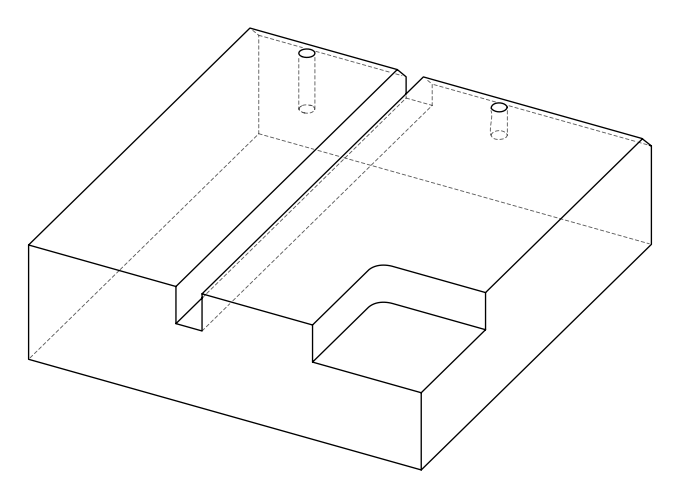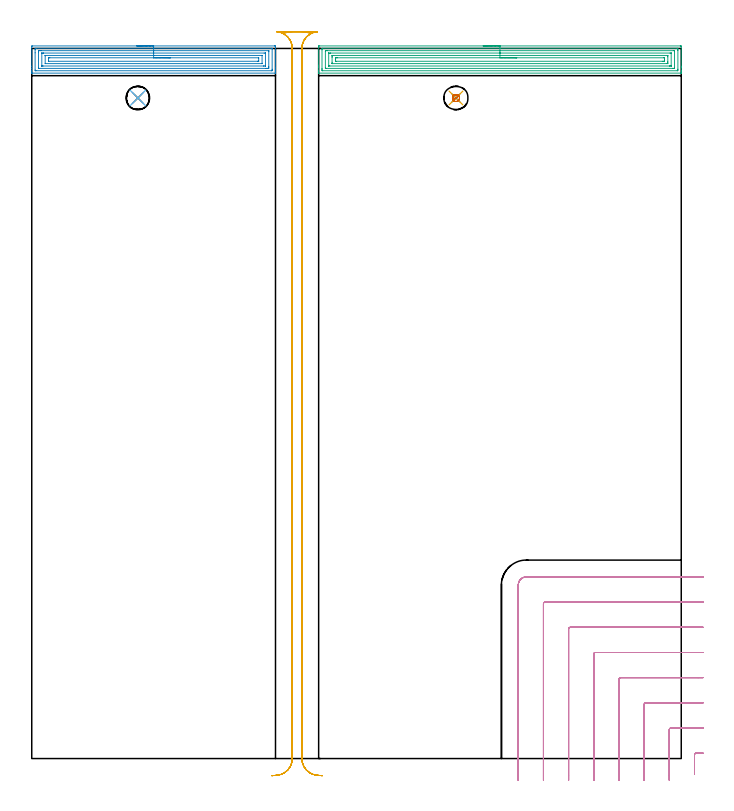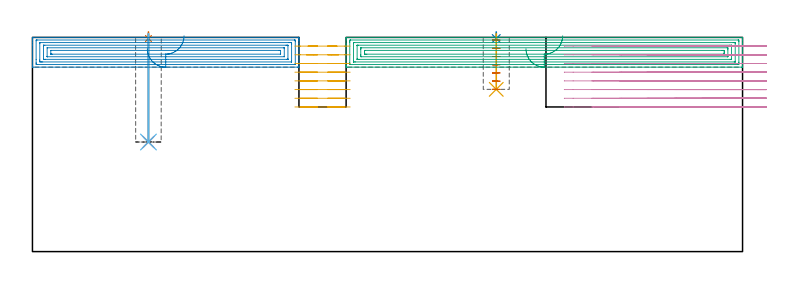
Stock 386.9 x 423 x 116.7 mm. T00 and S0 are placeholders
(PLAN: 11 operations, 7 tool changes, 52.3 min)
(1 SPOT_DRILL | STEP1POCKET | NXT0321_9005460120000 | 0.03 min | 7 mm3)
(2 SPOT_DRILL_1 | STEP1POCKET_1 | NXT0321_9005460120000 | 0.03 min | 4 mm3)
(3 DRILL_BLIND_HOLE_INTO_CENTER | STEP1POCKET | UGT0301_480 | 0.24 min | 3113 mm3)
(4 DRILL_TO_ENLARGE_BLIND_HOLE | STEP1POCKET | UGT0301_374 | 0.24 min | 4423 mm3)
(5 DRILL_BLIND_HOLE_INTO_CENTER_1 | STEP1POCKET_1 | NXT0301_128 | 0.12 min | 3065 mm3)
(6 BORE_BLIND_HOLE | STEP1POCKET | UGT0332_064 | 0.24 min | 1204 mm3)
(7 MILL_ROUGH_BLIND_HOLE_CONTOUR | STEP1POCKET_1 | NXT0201_013 | Spiral | 0.61 min | 1406 mm3)
(8 AREA_MILL | FG_CHAMFER_SURFACE | UGT0205_001 | 7.28 min | 20024 mm3)
(9 AREA_MILL_1 | FG_CHAMFER_SURFACE_1 | UGT0205_001 | 10.67 min | 29317 mm3)
(10 MILL_CORNER_NOTCH_RECTANGULAR | CORNER_NOTCH_RECTANGULAR | UGT0201_094 | Follow Part, ap 5, ae 75% | 17.78 min | 478028 mm3)
(11 MILL_RECTANGULAR_SLOT | SLOT_RECTANGULAR | UGT0201_094 | Follow Part, ap 5, ae 75% | 15.03 min | 410134 mm3)
(TOOL NXT0321_9005460120000 | NC Spot Drill, 142deg, 12mm, Carbide, Uncoated | D12 PA142 FL30 Z2)
(TOOL UGT0301_480 | Carbide Drill 8.5 mm | D8.5 PA118 FL75 Z2)
(TOOL UGT0301_374 | Twist Drill Flat Bottom 13 mm | D13 PA180 FL101 Z2)
(TOOL NXT0301_128 | Carbide Drill 12mm [861.1-1200-036A1-GP GC34] | D12 PA150 FL37.4 Z2)
(TOOL UGT0332_064 | 14 mm Boring Bar Slip Fit | D14)
(TOOL NXT0201_013 | ENDMILL 10mm | D10 FL30 Z4)
(TOOL UGT0205_001 | Chamfer Mill 20 x 3 x 45 deg. | D20 FL50 Z2)
(TOOL UGT0201_094 | End mill 20 mm | D20 FL38 Z4)
(OP 1 SPOT_DRILL)
G17 G21 G94 G90
T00 M6
G54
G17 G0 G90 X63.2 Y393.5 S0 M3
G43 Z126.7 H0
G94 G81 G98 Z116.089 F250. R119.7
G80
M5
M2
(OP 2 SPOT_DRILL_1)
G17 G21 G94 G90
T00 M6
G54
G17 G0 G90 X252.7 Y393.5 S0 M3
G43 Z126.7 H0
G94 G81 G98 Z116.089 F250. R119.7
G80
M5
M2
(OP 3 DRILL_BLIND_HOLE_INTO_CENTER)
G17 G21 G94 G90
T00 M6
G54
G17 G0 G90 X63.2 Y393.5 S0 M3
G43 Z126.7 H0
G94 G81 G98 Z59.7 F250. R118.7
G80
M5
M2
(OP 4 DRILL_TO_ENLARGE_BLIND_HOLE)
G17 G21 G94 G90
T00 M6
G54
G17 G0 G90 X63.2 Y393.5 S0 M3
G43 Z126.7 H0
G94 G73 G98 Z59.7 F250. Q11.4 R118.7
G80
M5
M2
(OP 5 DRILL_BLIND_HOLE_INTO_CENTER_1)
G17 G21 G94 G90
T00 M6
G54
G17 G0 G90 X252.7 Y393.5 S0 M3
G43 Z126.7 H1
G94 G81 G98 Z88.4 F250. R118.7
G80
M5
M2
(OP 6 BORE_BLIND_HOLE)
G17 G21 G94 G90
T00 M6
G54
G17 G0 G90 X63.2 Y393.5 S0 M3
G43 Z126.7 H0
G94 G85 G98 Z59.7 F250. R118.7
G80
M5
M2
(OP 7 MILL_ROUGH_BLIND_HOLE_CONTOUR)
G17 G21 G94 G90
T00 M6
G54
G17 G0 G90 X252.7 Y393.5 S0 M3
G43 Z126.7 H0
Z115.229
G94 G3 X253.129 Y395.171 R0.891 F250.
X250.86 Y394.512 R1.671
X251.688 Y391.66 R2.1
X250.86 Y394.512 R-2.1
X251.274 Y393.086 R1.05
X252.7 Y393.5 R1.05
G0 Z110.757
G3 X253.129 Y395.171 R0.891
X250.86 Y394.512 R1.671
X251.688 Y391.66 R2.1
X250.86 Y394.512 R-2.1
X251.274 Y393.086 R1.05
X252.7 Y393.5 R1.05
G0 Z106.286
G3 X253.129 Y395.171 R0.891
X250.86 Y394.512 R1.671
X251.688 Y391.66 R2.1
X250.86 Y394.512 R-2.1
X251.274 Y393.086 R1.05
X252.7 Y393.5 R1.05
G0 Z101.814
G3 X253.129 Y395.171 R0.891
X250.86 Y394.512 R1.671
X251.688 Y391.66 R2.1
X250.86 Y394.512 R-2.1
X251.274 Y393.086 R1.05
X252.7 Y393.5 R1.05
G0 Z97.343
G3 X253.129 Y395.171 R0.891
X250.86 Y394.512 R1.671
X251.688 Y391.66 R2.1
X250.86 Y394.512 R-2.1
X251.274 Y393.086 R1.05
X252.7 Y393.5 R1.05
G0 Z92.871
G3 X253.129 Y395.171 R0.891
X250.86 Y394.512 R1.671
X251.688 Y391.66 R2.1
X250.86 Y394.512 R-2.1
X251.274 Y393.086 R1.05
X252.7 Y393.5 R1.05
G0 Z88.4
G3 X253.129 Y395.171 R0.891
X250.86 Y394.512 R1.671
X251.688 Y391.66 R2.1
X250.86 Y394.512 R-2.1
X251.274 Y393.086 R1.05
X252.7 Y393.5 R1.05
G0 Z126.7
M5
M2
(OP 8 AREA_MILL)
G17 G21 G94 G90
T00 M6
G54
G17 G0 G90 X62.6 Y424.5 S1061 M3
G43 Z126.7 H0
Z110.5
G94 G1 X62.638 Z109.628 F250.
X62.752 Z108.764
X62.941 Z107.912
X63.203 Z107.08
X63.537 Z106.274
X63.94 Z105.5
X64.408 Z104.764
X64.94 Z104.072
X65.529 Z103.429
X66.172 Z102.84
X66.864 Z102.309
X67.6 Z101.84
X68.374 Z101.437
X69.18 Z101.103
X70.012 Z100.841
X70.863 Z100.652
X71.728 Z100.538
X72.6 Z100.5
X144.572
X144.917 Y424.497 Z100.502
X145.19 Y424.492 Z100.506
X145.2 Y424.216 Z100.782
Y411.514 Z113.481
Y410.097 Z114.9
Y409.737 Z115.258
Y409.018 Z115.982
Y408.744 Z116.256
X145.194 Y408.341 Z116.651
X145.19 Y408.303 Z116.688
X145.019 Y408.3 Z116.7
X0.181
X0.01 Y408.303 Z116.688
X0.006 Y408.341 Z116.651
X0. Y408.744 Z116.256
Y409.018 Z115.982
Y409.737 Z115.258
Y410.985 Z114.012
Y412.402 Z112.593
Y423.951 Z101.046
X0.002 Y424.217 Z100.78
X0.01 Y424.492 Z100.506
X0.285 Y424.499 Z100.499
X72.6 Y424.5 Z100.5
Y423.086 Z101.914
X142.761
X142.784 Y423.085 Z101.915
X143.19 Y423.063 Z101.937
X143.199 Y422.651 Z102.349
X143.2 Y410.625 Z114.375
X143.199 Y410.213 Z114.787
X143.19 Y409.737 Z115.263
X142.806 Y409.715 Z115.285
X142.784
X2.439 Y409.714 Z115.286
X2.416 Y409.715 Z115.285
X2.01 Y409.737 Z115.263
X2.001 Y410.149 Z114.851
X2. Y420.398 Z104.602
Y422.175 Z102.825
X2.001 Y422.587 Z102.413
X2.01 Y423.063 Z101.937
X2.394 Y423.085 Z101.915
X2.416
X72.6 Y423.086 Z101.914
Y421.672 Z103.328
X140.996 Y421.671 Z103.329
X141.125 Y421.669 Z103.331
X141.171 Y421.667 Z103.333
X141.189 Y421.665 Z103.335
X141.192 Y421.624 Z103.376
X141.197 Y421.489 Z103.511
X141.199 Y421.286 Z103.714
X141.2 Y421.083 Z103.917
Y412.199 Z112.801
X141.197 Y411.514 Z113.486
X141.194 Y411.317 Z113.683
X141.18 Y411.135 Z113.865
X140.996 Y411.133 Z113.867
X140.488 Y411.13 Z113.87
X140.102 Y411.129 Z113.871
X139.595 Y411.128 Z113.872
X4.204 Y411.129 Z113.871
X4.075 Y411.131 Z113.869
X4.029 Y411.133 Z113.867
X4.011 Y411.135 Z113.865
X4.008 Y411.176 Z113.824
X4.003 Y411.311 Z113.689
X4.001 Y411.514 Z113.486
X4. Y411.717 Z113.283
Y420.601 Z104.399
X4.003 Y421.286 Z103.714
X4.006 Y421.483 Z103.517
X4.02 Y421.664 Z103.336
X4.204 Y421.667 Z103.333
X4.712 Y421.67 Z103.33
X5.098 Y421.671 Z103.329
X5.605
X72.6 Y421.672 Z103.328
Y420.257 Z104.743
X138.455
X139.103 Y420.252 Z104.748
X139.177 Y420.25 Z104.75
X139.19 Y420.247 Z104.753
X139.194 Y420.224 Z104.776
X139.197 Y420.17 Z104.83
X139.199 Y419.952 Z105.048
Y412.85 Z112.15
X139.196 Y412.63 Z112.37
X139.193 Y412.575 Z112.425
X139.191 Y412.553 Z112.447
X139.172 Y412.55 Z112.45
X139.062 Y412.547 Z112.453
X138.314 Y412.543 Z112.457
X138.172
X6.745
X6.097 Y412.548 Z112.452
X6.023 Y412.55 Z112.45
X6.01 Y412.553 Z112.447
X6.006 Y412.576 Z112.424
X6.003 Y412.63 Z112.37
X6.001 Y412.848 Z112.152
Y419.95 Z105.05
X6.004 Y420.17 Z104.83
X6.007 Y420.225 Z104.775
X6.009 Y420.247 Z104.753
X6.028 Y420.25 Z104.75
X6.138 Y420.253 Z104.747
X6.886 Y420.257 Z104.743
X7.028
X72.6
Y418.843 Z106.157
X137.197
X137.199 Y418.84 Z106.16
Y414.179 Z110.821
X137.197 Y414.011 Z110.989
X137.194 Y413.971 Z111.029
X137.191 Y413.965 Z111.035
X137.174 Y413.963 Z111.037
X137.122 Y413.959 Z111.041
X136.973 Y413.958 Z111.042
X8.003 Y413.957 Z111.043
X8.001 Y413.96 Z111.04
Y418.621 Z106.379
X8.003 Y418.788 Z106.212
X8.006 Y418.829 Z106.171
X8.009 Y418.835 Z106.165
X8.026 Y418.837 Z106.163
X8.079 Y418.841 Z106.159
X8.227 Y418.842 Z106.158
X72.6 Y418.843 Z106.157
Y417.429 Z107.571
X135.044 Y417.428 Z107.572
X135.134 Y417.426 Z107.574
X135.178 Y417.423 Z107.577
X135.19 Y417.42 Z107.58
X135.192 Y417.409 Z107.591
X135.198 Y417.274 Z107.726
X135.199 Y415.497 Z109.503
X135.197 Y415.43 Z109.57
X135.192 Y415.391 Z109.609
X135.188 Y415.377 Z109.623
X135.177 Y415.376 Z109.624
X135.032 Y415.373 Z109.627
X134.737 Y415.371 Z109.629
X134.432
X10.156 Y415.372 Z109.628
X10.066 Y415.374 Z109.626
X10.022 Y415.377 Z109.623
X10.01 Y415.38 Z109.62
X10.008 Y415.391 Z109.609
X10.002 Y415.526 Z109.474
X10. Y417.303 Z107.697
X10.003 Y417.37 Z107.631
X10.008 Y417.409 Z107.591
X10.012 Y417.422 Z107.578
X10.023 Y417.424 Z107.576
X10.168 Y417.427 Z107.573
X10.463 Y417.428 Z107.572
X10.768 Y417.429 Z107.571
X72.6
X73.472 Z107.609
X74.336 Z107.723
X75.188 Z107.912
X76.02 Z108.174
X76.826 Z108.508
X77.6 Z108.911
X78.336 Z109.38
X79.028 Z109.911
X79.671 Z110.5
X80.26 Z111.143
X80.792 Z111.835
X81.26 Z112.571
X81.663 Z113.345
X81.997 Z114.151
X82.259 Z114.983
X82.448 Z115.835
X82.562 Z116.7
X82.6 Z117.571
G0 Z126.7
M5
M2
(OP 9 AREA_MILL_1)
G17 G21 G94 G90
T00 M6
G54
G17 G0 G90 X268.9 Y424.5 S1061 M3
G43 Z126.7 H0
Z110.5
G94 G1 X268.938 Z109.628 F250.
X269.052 Z108.763
X269.241 Z107.912
X269.503 Z107.08
X269.837 Z106.274
X270.24 Z105.5
X270.708 Z104.764
X271.24 Z104.072
X271.829 Z103.429
X272.472 Z102.84
X273.164 Z102.308
X273.9 Z101.84
X274.674 Z101.437
X275.48 Z101.103
X276.312 Z100.841
X277.164 Z100.652
X278.028 Z100.538
X278.9 Z100.5
X386.31
X386.655 Y424.496 Z100.502
X386.89 Y424.491 Z100.506
X386.9 Y424.251 Z100.746
Y412.402 Z112.592
Y411.802 Z113.195
Y411.514 Z113.483
Y409.737 Z115.258
Y409.161 Z115.838
Y408.849 Z116.15
Y408.655 Z116.344
X386.893 Y408.332 Z116.659
X386.89 Y408.303 Z116.688
X386.755 Y408.3 Z116.7
X171.044
X170.91 Y408.303 Z116.688
X170.907 Y408.332 Z116.659
X170.9 Y408.656 Z116.343
Y409.161 Z115.838
Y409.737 Z115.258
Y411.802 Z113.195
Y412.402 Z112.592
Y412.99 Z112.005
Y423.651 Z101.346
X170.902 Y423.951 Z101.046
X170.908 Y424.492 Z100.506
X170.946 Y424.494 Z100.503
X171.49 Y424.5 Z100.5
X278.9
Y423.086 Z101.914
X384.527 Y423.085 Z101.915
X384.549
X384.89 Y423.063 Z101.937
X384.898 Y422.693 Z102.307
X384.9 Y422.175 Z102.825
Y421.803 Z103.197
Y410.625 Z114.375
X384.898 Y410.255 Z114.745
X384.89 Y409.737 Z115.263
X384.549 Y409.715 Z115.285
X384.527
X173.295
X173.273 Y409.716 Z115.284
X172.91 Y409.737 Z115.263
X172.902 Y410.107 Z114.893
X172.9 Y410.625 Z114.375
Y410.997 Z114.003
Y422.175 Z102.825
X172.901 Y422.545 Z102.455
X172.91 Y423.063 Z101.937
X173.251 Y423.085 Z101.915
X173.273
X278.9 Y423.086 Z101.914
Y421.672 Z103.328
X382.358 Y421.671 Z103.329
X382.744 Y421.67 Z103.33
X382.872 Y421.667 Z103.333
X382.886 Y421.665 Z103.335
X382.892 Y421.627 Z103.373
X382.897 Y421.545 Z103.455
X382.899 Y421.441 Z103.559
X382.9 Y421.286 Z103.714
X382.899 Y411.514 Z113.486
X382.898 Y411.36 Z113.64
X382.89 Y411.204 Z113.796
X382.88 Y411.135 Z113.865
X382.84 Y411.133 Z113.867
X382.744 Y411.131 Z113.869
X382.239 Y411.129 Z113.871
X381.853 Y411.128 Z113.872
X175.442 Y411.129 Z113.871
X175.056 Y411.13 Z113.87
X174.928 Y411.133 Z113.867
X174.914 Y411.134 Z113.866
X174.908 Y411.173 Z113.827
X174.903 Y411.255 Z113.745
X174.901 Y411.359 Z113.641
X174.9 Y411.514 Z113.486
X174.901 Y421.286 Z103.714
X174.902 Y421.44 Z103.56
X174.91 Y421.596 Z103.404
X174.92 Y421.665 Z103.335
X174.96 Y421.667 Z103.333
X175.056 Y421.67 Z103.33
X175.561 Y421.671 Z103.329
X175.947 Y421.672 Z103.328
X278.9
Y420.257 Z104.743
X380.211
X380.843 Y420.253 Z104.747
X380.878 Y420.251 Z104.749
X380.89 Y420.249 Z104.751
X380.893 Y420.23 Z104.77
X380.897 Y420.136 Z104.864
X380.899 Y419.948 Z105.052
Y412.877 Z112.123
X380.896 Y412.67 Z112.33
X380.891 Y412.568 Z112.432
X380.889 Y412.549 Z112.451
X380.87 Y412.547 Z112.453
X380.818 Y412.545 Z112.455
X380.07 Y412.543 Z112.457
X379.929
X177.589
X176.957 Y412.547 Z112.453
X176.922 Y412.549 Z112.451
X176.91 Y412.552 Z112.448
X176.908 Y412.57 Z112.43
X176.903 Y412.664 Z112.336
X176.901 Y412.852 Z112.148
Y419.923 Z105.077
X176.904 Y420.13 Z104.87
X176.909 Y420.232 Z104.768
X176.911 Y420.251 Z104.749
X176.93 Y420.253 Z104.747
X176.981 Y420.255 Z104.745
X177.73 Y420.257 Z104.743
X177.871
X278.9
Y418.843 Z106.157
X378.659
X378.778 Y418.841 Z106.159
X378.856 Y418.838 Z106.162
X378.891 Y418.835 Z106.165
X378.893 Y418.824 Z106.176
X378.897 Y418.621 Z106.379
X378.9 Y418.011 Z106.989
Y415.067 Z109.933
X378.899 Y414.458 Z110.542
X378.895 Y414.179 Z110.821
X378.89 Y414.027 Z110.973
X378.874 Y413.964 Z111.036
X378.733 Y413.961 Z111.039
X378.51 Y413.958 Z111.042
X179.141 Y413.957 Z111.043
X179.022 Y413.959 Z111.041
X178.944 Y413.962 Z111.038
X178.909 Y413.965 Z111.035
X178.907 Y413.976 Z111.024
X178.903 Y414.179 Z110.821
X178.9 Y414.789 Z110.211
Y417.733 Z107.267
X178.901 Y418.342 Z106.658
X178.905 Y418.621 Z106.379
X178.91 Y418.773 Z106.227
X178.926 Y418.836 Z106.164
X179.067 Y418.839 Z106.161
X179.29 Y418.842 Z106.158
X278.9 Y418.843 Z106.157
Y417.429 Z107.571
X376.505 Y417.428 Z107.572
X376.811 Y417.427 Z107.573
X376.866 Y417.424 Z107.576
X376.887 Y417.422 Z107.578
X376.89 Y417.412 Z107.588
X376.897 Y417.341 Z107.659
X376.899 Y416.844 Z108.156
X376.9 Y416.45 Z108.55
Y415.956 Z109.044
X376.898 Y415.564 Z109.436
X376.893 Y415.431 Z109.569
X376.89 Y415.387 Z109.613
X376.868 Y415.378 Z109.622
X376.798 Y415.376 Z109.624
X376.505 Y415.373 Z109.627
X376.2 Y415.371 Z109.629
X375.613
X181.295 Y415.372 Z109.628
X180.989 Y415.373 Z109.627
X180.934 Y415.376 Z109.624
X180.913 Y415.378 Z109.622
X180.91 Y415.388 Z109.612
X180.903 Y415.459 Z109.541
X180.901 Y415.956 Z109.044
X180.9 Y416.35 Z108.65
Y416.844 Z108.156
X180.902 Y417.237 Z107.763
X180.907 Y417.369 Z107.631
X180.91 Y417.413 Z107.587
X180.932 Y417.422 Z107.578
X181.002 Y417.424 Z107.576
X181.295 Y417.427 Z107.573
X181.6 Y417.429 Z107.571
X182.187
X278.9
X279.772 Z107.609
X280.636 Z107.723
X281.488 Z107.912
X282.32 Z108.174
X283.126 Z108.508
X283.9 Z108.911
X284.636 Z109.38
X285.328 Z109.911
X285.971 Z110.5
X286.56 Z111.143
X287.092 Z111.835
X287.56 Z112.571
X287.963 Z113.345
X288.297 Z114.151
X288.559 Z114.983
X288.748 Z115.835
X288.862 Z116.7
X288.9 Z117.571
G0 Z126.7
M5
M2
(OP 10 MILL_CORNER_NOTCH_RECTANGULAR)
G17 G21 G94 G90
T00 M6
G54
G17 G0 G90 X399.9 Y3.2 S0 M3
G43 Z126.7 H0
Z111.962
G94 G1 X396.9 F250.
X395.793 F500.
G3 X394.8 Y2.207 R1.
G1 Y-6.131
Y-9.131 F250.
G0 Z126.7
X399.9 Y18.2
Z111.962
G1 X396.9
X380.793 F500.
G3 X379.8 Y17.207 R1.
G1 Y-10.
Y-13. F250.
G0 Z126.7
X399.9 Y33.2
Z111.962
G1 X396.9
X365.794 F500.
G3 X364.8 Y32.206 R1.
G1 Y-10.
Y-13. F250.
G0 Z126.7
X399.9 Y48.2
Z111.962
G1 X396.9
X350.794 F500.
G3 X349.8 Y47.206 R1.
G1 Y-10.
Y-13. F250.
G0 Z126.7
X399.9 Y63.2
Z111.962
G1 X396.9
X335.794 F500.
G3 X334.8 Y62.206 R1.
G1 Y-10.
Y-13. F250.
G0 Z126.7
X399.9 Y78.2
Z111.962
G1 X396.9
X320.795 F500.
G3 X319.8 Y77.205 R1.
G1 Y-10.
Y-13. F250.
G0 Z126.7
X399.9 Y93.2
Z111.962
G1 X396.9
X305.795 F500.
G3 X304.8 Y92.205 R1.
G1 Y-10.
Y-13. F250.
G0 Z126.7
X399.9 Y108.2
Z111.962
G1 X396.9
X294.6 F500.
G3 X289.8 Y103.4 R4.8
G1 Y-10.
Y-13. F250.
G0 Z126.7
X399.9 Y3.2
Z107.225
G1 X396.9
X395.793 F500.
G3 X394.8 Y2.207 R1.
G1 Y-6.131
Y-9.131 F250.
G0 Z126.7
X399.9 Y18.2
Z107.225
G1 X396.9
X380.793 F500.
G3 X379.8 Y17.207 R1.
G1 Y-10.
Y-13. F250.
G0 Z126.7
X399.9 Y33.2
Z107.225
G1 X396.9
X365.793 F500.
G3 X364.8 Y32.206 R1.
G1 Y-10.
Y-13. F250.
G0 Z126.7
X399.9 Y48.2
Z107.225
G1 X396.9
X350.794 F500.
G3 X349.8 Y47.206 R1.
G1 Y-10.
Y-13. F250.
G0 Z126.7
X399.9 Y63.2
Z107.225
G1 X396.9
X335.794 F500.
G3 X334.8 Y62.206 R1.
G1 Y-10.
Y-13. F250.
G0 Z126.7
X399.9 Y78.2
Z107.225
G1 X396.9
X320.795 F500.
G3 X319.8 Y77.205 R1.
G1 Y-10.
Y-13. F250.
G0 Z126.7
X399.9 Y93.2
Z107.225
G1 X396.9
X305.795 F500.
G3 X304.8 Y92.205 R1.
G1 Y-10.
Y-13. F250.
G0 Z126.7
X399.9 Y108.2
Z107.225
G1 X396.9
X294.6 F500.
G3 X289.8 Y103.4 R4.8
G1 Y-10.
Y-13. F250.
G0 Z126.7
X399.9 Y3.2
Z102.487
G1 X396.9
X395.793 F500.
G3 X394.8 Y2.207 R1.
G1 Y-6.131
Y-9.131 F250.
G0 Z126.7
X399.9 Y18.2
Z102.487
G1 X396.9
X380.793 F500.
G3 X379.8 Y17.207 R1.
G1 Y-10.
Y-13. F250.
G0 Z126.7
X399.9 Y33.2
Z102.487
G1 X396.9
X365.793 F500.
G3 X364.8 Y32.206 R1.
G1 Y-10.
Y-13. F250.
G0 Z126.7
X399.9 Y48.2
Z102.487
G1 X396.9
X350.794 F500.
G3 X349.8 Y47.206 R1.
G1 Y-10.
Y-13. F250.
G0 Z126.7
X399.9 Y63.2
Z102.487
G1 X396.9
X335.794 F500.
G3 X334.8 Y62.206 R1.
G1 Y-10.
Y-13. F250.
G0 Z126.7
X399.9 Y78.2
Z102.487
G1 X396.9
X320.795 F500.
G3 X319.8 Y77.205 R1.
G1 Y-10.
Y-13. F250.
G0 Z126.7
X399.9 Y93.2
Z102.487
G1 X396.9
X305.795 F500.
G3 X304.8 Y92.205 R1.
G1 Y-10.
Y-13. F250.
G0 Z126.7
X399.9 Y108.2
Z102.487
G1 X396.9
X294.6 F500.
G3 X289.8 Y103.4 R4.8
G1 Y-10.
Y-13. F250.
G0 Z126.7
X399.9 Y3.2
Z97.75
G1 X396.9
X395.792 F500.
G3 X394.8 Y2.208 R1.
G1 Y-6.131
Y-9.131 F250.
G0 Z126.7
X399.9 Y18.2
Z97.75
G1 X396.9
X380.793 F500.
G3 X379.8 Y17.207 R1.
G1 Y-10.
Y-13. F250.
G0 Z126.7
X399.9 Y33.2
Z97.75
G1 X396.9
X365.793 F500.
G3 X364.8 Y32.206 R1.
G1 Y-10.
Y-13. F250.
G0 Z126.7
X399.9 Y48.2
Z97.75
G1 X396.9
X350.794 F500.
G3 X349.8 Y47.206 R1.
G1 Y-10.
Y-13. F250.
G0 Z126.7
X399.9 Y63.2
Z97.75
G1 X396.9
X335.794 F500.
G3 X334.8 Y62.206 R1.
G1 Y-10.
Y-13. F250.
G0 Z126.7
X399.9 Y78.2
Z97.75
G1 X396.9
X320.795 F500.
G3 X319.8 Y77.205 R1.
G1 Y-10.
Y-13. F250.
G0 Z126.7
X399.9 Y93.2
Z97.75
G1 X396.9
X305.795 F500.
G3 X304.8 Y92.205 R1.
G1 Y-10.
Y-13. F250.
G0 Z126.7
X399.9 Y108.2
Z97.75
G1 X396.9
X294.6 F500.
G3 X289.8 Y103.4 R4.8
G1 Y-10.
Y-13. F250.
G0 Z126.7
X399.9 Y3.2
Z93.012
G1 X396.9
X395.792 F500.
G3 X394.8 Y2.208 R1.
G1 Y-6.131
Y-9.131 F250.
G0 Z126.7
X399.9 Y18.2
Z93.012
G1 X396.9
X380.793 F500.
G3 X379.8 Y17.207 R1.
G1 Y-10.
Y-13. F250.
G0 Z126.7
X399.9 Y33.2
Z93.012
G1 X396.9
X365.793 F500.
G3 X364.8 Y32.206 R1.
G1 Y-10.
Y-13. F250.
G0 Z126.7
X399.9 Y48.2
Z93.012
G1 X396.9
X350.794 F500.
G3 X349.8 Y47.206 R1.
G1 Y-10.
Y-13. F250.
G0 Z126.7
X399.9 Y63.2
Z93.012
G1 X396.9
X335.794 F500.
G3 X334.8 Y62.206 R1.
G1 Y-10.
Y-13. F250.
G0 Z126.7
X399.9 Y78.2
Z93.012
G1 X396.9
X320.795 F500.
G3 X319.8 Y77.205 R1.
G1 Y-10.
Y-13. F250.
G0 Z126.7
X399.9 Y93.2
Z93.012
G1 X396.9
X305.795 F500.
G3 X304.8 Y92.205 R1.
G1 Y-10.
Y-13. F250.
G0 Z126.7
X399.9 Y108.2
Z93.012
G1 X396.9
X294.6 F500.
G3 X289.8 Y103.4 R4.8
G1 Y-10.
Y-13. F250.
G0 Z126.7
X399.9 Y3.2
Z88.275
G1 X396.9
X395.792 F500.
G3 X394.8 Y2.208 R1.
G1 Y-6.131
Y-9.131 F250.
G0 Z126.7
X399.9 Y18.2
Z88.275
G1 X396.9
X380.793 F500.
G3 X379.8 Y17.207 R1.
G1 Y-10.
Y-13. F250.
G0 Z126.7
X399.9 Y33.2
Z88.275
G1 X396.9
X365.793 F500.
G3 X364.8 Y32.206 R1.
G1 Y-10.
Y-13. F250.
G0 Z126.7
X399.9 Y48.2
Z88.275
G1 X396.9
X350.794 F500.
G3 X349.8 Y47.206 R1.
G1 Y-10.
Y-13. F250.
G0 Z126.7
X399.9 Y63.2
Z88.275
G1 X396.9
X335.794 F500.
G3 X334.8 Y62.206 R1.
G1 Y-10.
Y-13. F250.
G0 Z126.7
X399.9 Y78.2
Z88.275
G1 X396.9
X320.795 F500.
G3 X319.8 Y77.205 R1.
G1 Y-10.
Y-13. F250.
G0 Z126.7
X399.9 Y93.2
Z88.275
G1 X396.9
X305.795 F500.
G3 X304.8 Y92.205 R1.
G1 Y-10.
Y-13. F250.
G0 Z126.7
X399.9 Y108.2
Z88.275
G1 X396.9
X294.6 F500.
G3 X289.8 Y103.4 R4.8
G1 Y-10.
Y-13. F250.
G0 Z126.7
X399.9 Y3.2
Z83.537
G1 X396.9
X395.792 F500.
G3 X394.8 Y2.208 R1.
G1 Y-6.131
Y-9.131 F250.
G0 Z126.7
X399.9 Y18.2
Z83.537
G1 X396.9
X380.793 F500.
G3 X379.8 Y17.207 R1.
G1 Y-10.
Y-13. F250.
G0 Z126.7
X399.9 Y33.2
Z83.537
G1 X396.9
X365.793 F500.
G3 X364.8 Y32.206 R1.
G1 Y-10.
Y-13. F250.
G0 Z126.7
X399.9 Y48.2
Z83.537
G1 X396.9
X350.794 F500.
G3 X349.8 Y47.206 R1.
G1 Y-10.
Y-13. F250.
G0 Z126.7
X399.9 Y63.2
Z83.537
G1 X396.9
X335.794 F500.
G3 X334.8 Y62.206 R1.
G1 Y-10.
Y-13. F250.
G0 Z126.7
X399.9 Y78.2
Z83.537
G1 X396.9
X320.795 F500.
G3 X319.8 Y77.205 R1.
G1 Y-10.
Y-13. F250.
G0 Z126.7
X399.9 Y93.2
Z83.537
G1 X396.9
X305.795 F500.
G3 X304.8 Y92.205 R1.
G1 Y-10.
Y-13. F250.
G0 Z126.7
X399.9 Y108.2
Z83.537
G1 X396.9
X294.6 F500.
G3 X289.8 Y103.4 R4.8
G1 Y-10.
Y-13. F250.
G0 Z126.7
X399.9 Y3.2
Z78.8
G1 X396.9
X395.792 F500.
G3 X394.8 Y2.208 R1.
G1 Y-6.131
Y-9.131 F250.
G0 Z126.7
X399.9 Y18.2
Z78.8
G1 X396.9
X380.793 F500.
G3 X379.8 Y17.207 R1.
G1 Y-10.
Y-13. F250.
G0 Z126.7
X399.9 Y33.2
Z78.8
G1 X396.9
X365.793 F500.
G3 X364.8 Y32.206 R1.
G1 Y-10.
Y-13. F250.
G0 Z126.7
X399.9 Y48.2
Z78.8
G1 X396.9
X350.794 F500.
G3 X349.8 Y47.206 R1.
G1 Y-10.
Y-13. F250.
G0 Z126.7
X399.9 Y63.2
Z78.8
G1 X396.9
X335.794 F500.
G3 X334.8 Y62.206 R1.
G1 Y-10.
Y-13. F250.
G0 Z126.7
X399.9 Y78.2
Z78.8
G1 X396.9
X320.795 F500.
G3 X319.8 Y77.205 R1.
G1 Y-10.
Y-13. F250.
G0 Z126.7
X399.9 Y93.2
Z78.8
G1 X396.9
X305.795 F500.
G3 X304.8 Y92.205 R1.
G1 Y-10.
Y-13. F250.
G0 Z126.7
X399.9 Y108.2
Z78.8
G1 X396.9
X294.6 F500.
G3 X289.8 Y103.4 R4.8
G1 Y-10.
Y-13. F250.
G0 Z126.7
M5
M2
(OP 11 MILL_RECTANGULAR_SLOT)
G17 G21 G94 G90
T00 M6
G54
G17 G0 G90 X173.117 Y-10.202 S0 M3
G43 Z126.7 H0
Z111.962
G94 G1 X170.126 Y-9.97 F250.
G2 X160.9 Y0. R10. F500.
G1 Y423.
G2 X165.9 Y431.66 R10.
G3 X160.9 Y433. R10.
G1 X155.2
G3 X150.2 Y431.66 R10.
G2 X155.2 Y423. R10.
G1 Y0.
G2 X145.974 Y-9.97 R10.
G1 X142.983 Y-10.202 F250.
G0 X173.117 Z107.225
G1 X170.126 Y-9.97
G2 X160.9 Y0. R10. F500.
G1 Y423.
G2 X166.852 Y432.144 R10.
G3 X162.804 Y433. R10.
G1 X153.304
G3 X149.252 Y432.142 R10.
G2 X155.2 Y423. R10.
G1 Y0.
G2 X145.974 Y-9.97 R10.
G1 X142.983 Y-10.202 F250.
G0 X173.117 Z102.487
G1 X170.126 Y-9.97
G2 X160.9 Y0. R10. F500.
G1 Y423.
G2 X169.186 Y432.852 R10.
G1 X169.191 Y432.882
G3 X167.658 Y433. R10.
G1 X148.348
G3 X146.865 Y432.889 R10.
G1 X146.869 Y432.86
G2 X155.2 Y423. R10.
G1 Y0.
G2 X145.974 Y-9.97 R10.
G1 X142.983 Y-10.202 F250.
G0 X173.117 Z97.75
G1 X170.126 Y-9.97
G2 X160.9 Y0. R10. F500.
G1 Y423.
G2 X170.126 Y432.97 R10.
G1 Y433.
X145.974
Y432.97
G2 X155.2 Y423. R10.
G1 Y0.
G2 X145.974 Y-9.97 R10.
G1 X142.983 Y-10.202 F250.
G0 X173.117 Z93.012
G1 X170.126 Y-9.97
G2 X160.9 Y0. R10. F500.
G1 Y423.
G2 X170.126 Y432.97 R10.
G1 Y433.
X145.974
Y432.97
G2 X155.2 Y423. R10.
G1 Y0.
G2 X145.974 Y-9.97 R10.
G1 X142.983 Y-10.202 F250.
G0 X173.117 Z88.275
G1 X170.126 Y-9.97
G2 X160.9 Y0. R10. F500.
G1 Y423.
G2 X170.126 Y432.97 R10.
G1 Y433.
X145.974
Y432.97
G2 X155.2 Y423. R10.
G1 Y0.
G2 X145.974 Y-9.97 R10.
G1 X142.983 Y-10.202 F250.
G0 X173.117 Z83.537
G1 X170.126 Y-9.97
G2 X160.9 Y0. R10. F500.
G1 Y423.
G2 X170.126 Y432.97 R10.
G1 Y433.
X145.974
Y432.97
G2 X155.2 Y423. R10.
G1 Y0.
G2 X145.974 Y-9.97 R10.
G1 X142.983 Y-10.202 F250.
G0 X173.117 Z78.8
G1 X170.126 Y-9.97
G2 X160.9 Y0. R10. F500.
G1 Y423.
G2 X170.126 Y432.97 R10.
G1 Y433.
X145.974
Y432.97
G2 X155.2 Y423. R10.
G1 Y0.
G2 X145.974 Y-9.97 R10.
G1 X142.983 Y-10.202 F250.
G0 Z126.7
M5
M2
